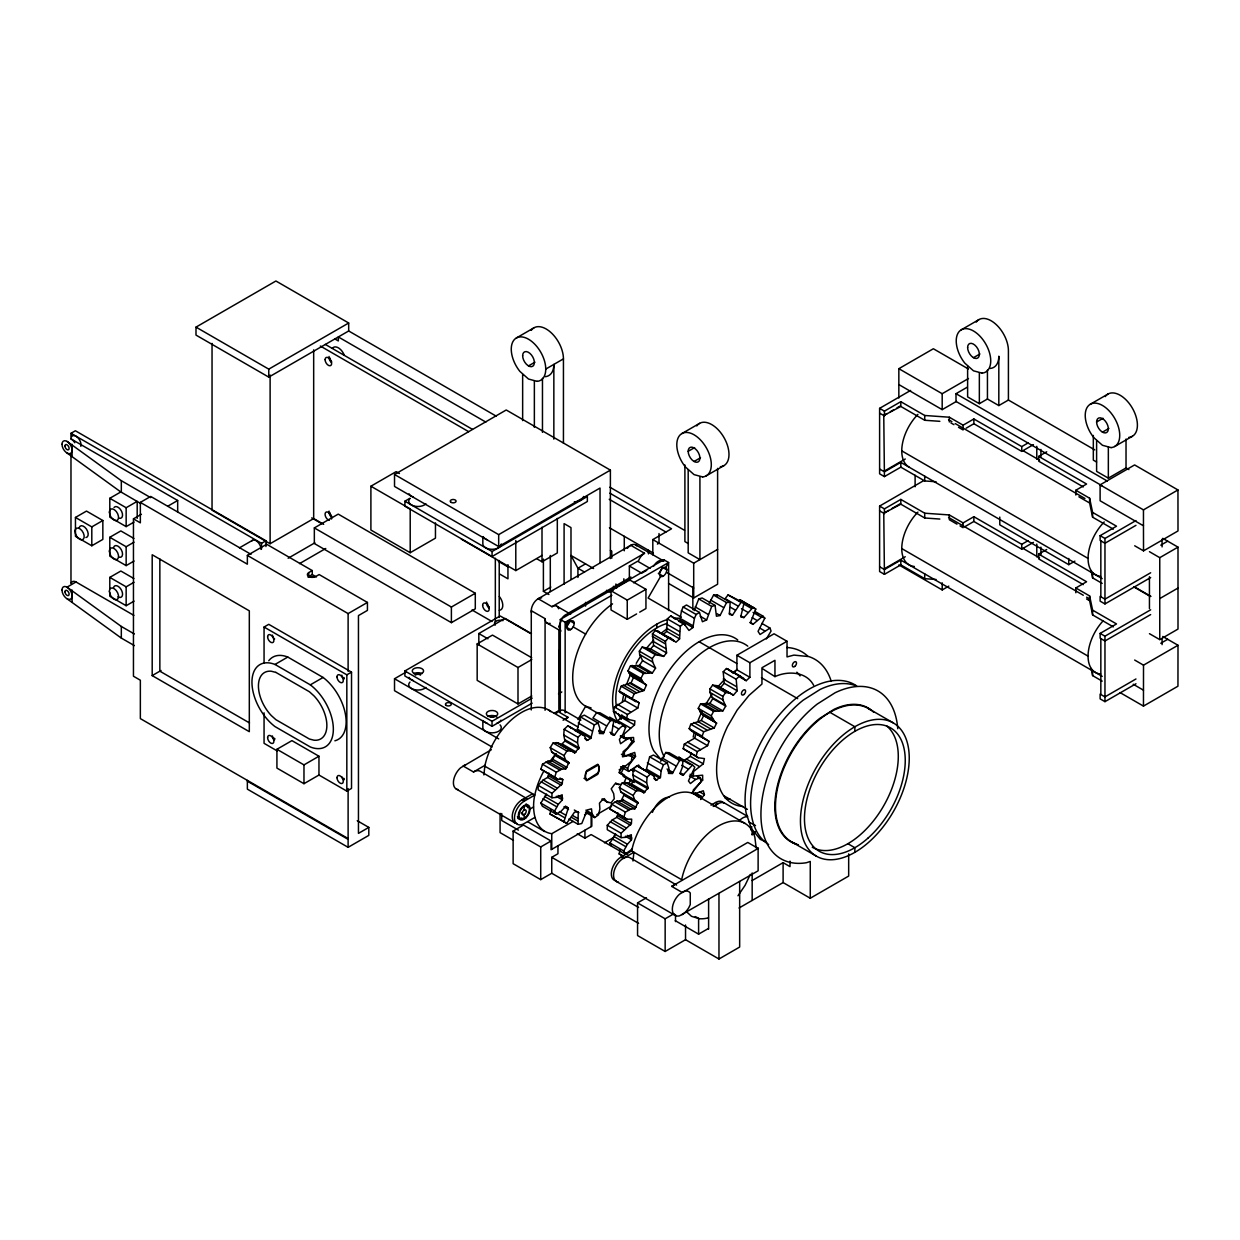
<?xml version="1.0" encoding="UTF-8"?>
<svg xmlns="http://www.w3.org/2000/svg" width="1240" height="1240" viewBox="0 0 1240 1240"><rect width="100%" height="100%" fill="white"/><g stroke="black" fill="none" stroke-linecap="round" stroke-linejoin="round"><path stroke-width="1.5" d="M717.604 468.379L717.604 584.226L693.702 597.959L693.702 563.192L717.604 549.398M936.076 579.483L924.715 578.677L900.813 564.882L884.43 574.337L879.61 571.547L879.61 506.075L923.676 480.639M936.076 481.756L924.715 480.95L900.813 467.154L884.43 476.61L879.61 473.82L879.61 408.347L910.61 390.445M956.412 401.419L942.183 409.634L942.183 393.716L968.487 378.526M1120.123 692.633L1143.466 706.103L1143.513 665.167L1178 645.265L1162.733 636.461M1178 547.135L1178 629.068L1159.756 639.607L1159.756 557.675L1178 547.135L1162.733 538.331M1178 645.265L1177.954 686.201L1143.466 706.103M898.845 398.025L898.845 368.683L933.363 348.75L968.378 368.962M915.105 486.762L915.12 475.246M598.13 723.091L594.317 724.889L590.814 738.389L577.019 730.422L580.521 716.921L584.335 715.139L598.13 723.091L599.773 728.113L599.354 733.507L603.26 733.568L606.732 725.989L592.937 718.022L596.704 712.582L600.036 712.83L613.831 720.796L611.537 734.312L614.56 734.87L618.807 728.981L623.379 725.09L625.689 727.307L622.976 734.297L619.38 739.474L620.543 743.752L626.464 739.552L631.082 737.909L631.935 741.737L627.548 747.952L623.178 751.626L622.495 756.834L628.184 755.579L632.059 756.431L631.331 761.205L626.029 765.576L621.628 767.142L619.225 772.846L623.705 774.798L626.154 778.023L623.952 782.921M660.703 761.267L665.818 752.494L669.166 752.726L682.961 760.693L682.357 767.265L680.156 773.047L682.899 775.264L692.494 765.003L694.803 767.204L688.448 780.968L690.417 783.556L695.578 779.464L700.197 777.821L701.05 781.65L691.688 793.275M620.589 784.393L614.978 783.851L611.212 788.857L613.692 793.693L614.265 798.746L610.979 802.916L606.593 801.753L604.298 798.638L602.966 799.18L599.462 803.163L599.896 808.883L598.517 814.866L594.704 817.579L592.023 813.688L591.495 808.852L587.264 809.952L581.777 823.515L578.119 824.305L578.181 811.797L574.538 812.154L566.696 823.298L550.033 814.045L550.839 809.782M666.206 636.647L662.966 634.787L666.639 631.393L667.322 618.9L670.778 615.893L683.751 623.379L688.99 630.462L692.896 627.533L694.447 618.311L696.152 614.482L699.468 612.467L702.413 621.736L706.614 619.954L711.729 606.422L715.077 605.461L716.441 616.234L720.068 615.49L726.532 602.578L730.174 602.284L729.384 614.404L732.53 615.102L741.024 602.408L744.031 603.074L740.714 616.915L743.861 617.613L753.037 607.352L755.78 609.057L750.619 622.263L752.99 624.34L762.848 616.048L764.817 618.171L758.043 631.361L760.058 634.508L769.978 628.091L771.063 631.082L766.304 638.957M640.63 768.149L638.631 765.003L628.696 771.419L627.611 768.428L629.316 764.584L635.531 756.4L634.694 752.432L624.65 756.121L624.247 752.261L633.811 741.737L633.547 737.475L623.798 738.079L624.216 733.941L634.508 724.951L634.927 720.921L626.448 719.029L627.456 714.504L637.81 708.04L639.096 702.786L632.168 698.725L634.136 693.718L644.01 690.494L646.443 685.038L643.219 682.418L640.956 678.389L643.389 673.506L652.38 672.964L655.572 668.128L642.615 660.641L639.669 654.581L639.36 651.171L642.196 647.048L650.675 648.923L653.589 645.436L652.442 633.919L655.449 630.354L670.98 638.399L675.939 642.274L679.597 638.879L680.295 626.386L683.751 623.379M642.196 647.048L655.154 654.534L663.648 656.409L666.562 652.938L665.415 641.406L668.422 637.841L670.98 638.399M701.313 798.668L704.429 794.654L703.282 790.764L693.594 794.266L693.315 789.973L702.646 780.115L702.646 775.186L693.315 776.116L693.594 771.482L703.282 763.825L704.429 758.586L698.197 757.749L683.193 748.681L684.31 744.124L694.617 738.172L696.136 733.909L689.177 728.655L690.757 724.253L701.251 720.471L714.225 727.957L716.611 723.121L701.747 714.085L698.26 708.35L700.6 703.886L709.9 703.406L722.858 710.892L725.741 706.118L722.904 699.871L722.904 696.415L725.586 692.602L730.174 693.191L733.413 695.175L737.18 690.773L736.188 679.272L739.412 676.017L746.232 680.698L749.89 677.304L749.89 662.734L787.028 641.282L787.028 656.906L793.91 655.107L808.697 656.564A92.814 53.584 -60 0 1 831.157 681.054M563.828 821.996L568.323 808.062L565.765 806.341L560.883 811.425L556.187 814.199L554.606 811.053L558.294 804.341L562.371 799.846L562.185 794.778L556.264 797.444L551.955 797.754L551.955 793.321L562.278 783.696L562.572 779.232L557.892 779.34L554.714 777.154L556.279 772.21L561.689 769.172L565.796 768.893L568.85 762.631L555.055 754.664L551.692 751.936L550.219 747.643L553.071 743.024L557.985 742.822L560.991 744.946L564.96 740.978L563.72 734.964L564.169 729.306L567.812 725.803L584.056 735.057L586.597 740.497L590.814 738.389M560.991 744.946L574.787 752.913L578.987 747.829L577.514 742.931L577.964 737.273L581.607 733.77L584.056 735.057M632.447 848.796L625.301 854.096L623.72 850.966L627.409 844.238L631.501 839.759L631.3 834.691L625.379 837.357L621.07 837.651L621.07 833.234L631.393 823.608L631.687 819.144L627.006 819.237L623.829 817.067L625.394 812.107L630.819 809.069L634.911 808.805L637.964 802.543L624.169 794.577L620.806 791.849L619.333 787.539L622.186 782.936L627.099 782.735L630.106 784.843L634.074 780.89L632.834 774.876L633.284 769.203L636.926 765.716L653.17 774.969L655.712 780.409L660.486 777.17L661.137 770.861L663.431 764.786L667.244 763.003L668.903 768.025L668.468 773.419L672.375 773.481L679.613 760.446L682.961 760.693M630.106 784.843L643.901 792.81L648.117 787.726L646.629 782.843L647.079 777.17L650.721 773.683L653.17 774.969M659.928 778.286L646.133 770.319L649.636 756.818L653.449 755.036L667.244 763.003M615.396 722.517L621.534 717.464L621.814 714.767M483.894 774.938L484.84 766.057A53.599 30.953 -60 0 1 513.577 717.991A53.599 30.953 -60 0 1 550.917 711.698M573.082 821.407L551.754 833.714C534.068 831.017 531.542 809.24 534.827 794.918A53.599 30.953 -60 0 1 543.787 771.14M547.088 623.115L560.883 631.082L558.868 626.619L562.309 617.721A9.75 5.627 -60 0 1 569.207 613.738L570.632 614.188L556.837 606.221M616.156 880.803A13.702 7.921 -60 0 1 611.646 870.821A13.702 7.921 -60 0 1 621.007 857.119L631.671 850.826A53.599 30.953 -60 0 1 661.385 801.97A53.599 30.953 -60 0 1 698.957 797.584M632.974 860.994L633.904 852.268L623.24 858.421L621.007 857.119M700.693 799.505L701.173 796.328L695.036 792.794M699.468 612.467L686.495 604.981L683.178 606.995L681.473 610.824L679.923 620.046L692.896 627.533M623.751 856.592L619.148 853.941L619.954 849.679M551.955 797.754L538.16 789.787L538.16 785.354L543.151 780.022L547.63 777.433L548.995 773.156M621.07 837.651L607.275 829.699L607.275 825.266L612.265 819.935L616.745 817.346L618.109 813.053M683.519 761.174L690.308 756.338L691.083 752.851M626.448 719.029L613.475 711.543L614.482 707.017L624.836 700.554L626.138 695.299L619.194 691.238L621.163 686.232L631.036 683.007L644.01 690.494M698.197 757.749L696.167 756.168L697.268 751.611L707.591 745.659L709.11 741.396L690.261 730.081M694.168 610.622L698.771 598.92L702.119 597.975L715.077 605.461M750.867 829.994L751.843 826.739M557.892 779.34L540.919 769.188L542.485 764.243L547.894 761.205L552.001 760.942L565.796 768.893M627.006 819.237L610.034 809.1L611.599 804.155L617.024 801.102L621.116 800.838L634.911 808.805M703.22 737.568L702.15 736.142L703.731 731.74L714.225 727.957M631.036 683.007L633.47 677.552L630.261 674.932L627.982 670.902L630.432 666.019L639.406 665.477L652.38 672.964M623.736 767.452L620.899 773.837L633.857 781.324M628.634 784.284L630.788 779.449M709.234 603.245L713.558 595.091L717.201 594.797L730.174 602.284M750.355 874.37L745.07 885.345L737.986 895.76M556.187 814.199L542.392 806.232L540.811 803.101L546.546 794.127M611.506 846.13L609.925 842.999L615.66 834.04M552.001 760.942L555.055 754.664M621.116 800.838L624.169 794.577M701.251 720.471L703.638 715.635L701.747 714.085M714.705 721.572L711.218 715.837L713.574 711.373L722.858 710.892M755.548 831.652L754.556 833.451L751.967 834.349M577.964 719.541L585.636 706.257A62.481 36.069 -60 0 1 575.283 658.967A62.481 36.069 -60 0 1 612.544 603.865M660.579 576.461L648.117 598.037L681.365 617.226M665.74 567.501A5.177 2.991 -60 0 0 659.634 572.927A5.177 2.991 -60 0 0 664.113 575.5A5.177 2.991 -60 0 0 665.74 567.501L668.608 562.542L663.788 559.751L560.31 619.489L560.31 711.977M709.9 703.406L712.768 698.632L709.931 692.385L709.931 688.929L712.613 685.115L717.216 685.705L730.174 693.191M568.85 762.631L565.486 759.903L564.014 755.594L566.866 750.99L571.779 750.789L574.787 752.913M637.964 802.543L634.616 799.816L633.129 795.507L635.981 790.888L640.894 790.702L643.901 792.81M639.406 665.477L642.615 660.641M653.449 566.37L654.875 564.278A9.75 5.627 -60 0 1 661.773 560.294L663.788 561.271L663.788 559.751M655.572 668.128L652.643 662.067L652.318 658.657L655.154 654.534M606.732 725.989L610.499 720.548L613.831 720.796M744.031 603.074L728.05 594.921L725.136 598.641L738.11 606.128M717.216 685.705L720.44 687.689L724.207 683.287L723.214 671.786L726.454 668.531L740.776 676.389M787.028 641.282L774.054 633.795L736.917 655.247L736.917 669.817L733.259 673.196L727.803 668.903M738.653 601.043L740.063 599.865L753.037 607.352M732.98 672.591L737.304 669.429M739.97 819.888L742.481 818.059A13.702 7.921 -60 0 1 747.317 816.757M749.193 822.182L755.517 825.577M348.688 330.971L268.77 377.115L195.998 335.094L195.998 327.128L275.916 281L348.688 323.005L348.688 330.971L496.171 416.129M70.975 439.068L70.975 433.303L75.377 430.761L265.933 540.779L265.933 546.53M195.998 327.128L268.77 369.148L348.688 323.005M75.454 517.452L86.49 511.082L102.843 520.521L102.843 539.4L91.806 545.771L75.454 536.331L75.454 517.452L91.806 526.892L102.843 520.521M134.029 522.071L126.154 526.613L109.802 517.173L109.802 498.294L120.838 491.924L140.88 503.611M109.802 498.294L126.154 507.733L137.191 501.363L137.191 518.351M348.115 838.55L140.352 718.611L140.352 680.218L133.455 676.234L133.455 518.847L140.352 522.831L140.352 502.401L150.707 496.434L251.022 554.342M133.455 518.847L141.391 514.275M134.029 561.054L126.154 565.611L109.802 556.171L109.802 537.292L120.838 530.921L133.92 538.47M167.911 506.121L177.677 500.495L177.677 512.011M109.802 537.292L126.154 546.732L134.029 542.175M133.874 615.381L75.996 581.979L67.038 587.156L121.319 626.464L134.354 633.981M516.305 338.009L533.99 327.794M109.802 588.721L109.802 577.39L120.838 571.02L133.92 578.568M109.802 577.39L126.154 586.83L134.029 582.273M528.504 365.893L534.936 362.188M109.802 592.488L109.802 596.269L126.154 605.709L134.029 601.152M545.755 369.086L563.441 358.872A24.382 14.074 60 0 0 550.653 332.258A24.382 14.074 60 0 0 531.247 330.336M239.475 547.817L252.479 540.314M70.975 433.303L261.516 543.322L265.933 540.779M140.352 502.401L247.365 564.185L247.365 555.412L266.678 544.267L312.248 570.571L312.248 574.554L316.386 576.941M212.04 343.387L212.04 510.183L270.119 543.725L313.673 518.568L323.671 524.35M435.457 522.908L435.457 538.144L410.207 552.714L370.899 530.023L370.899 486.219L396.149 471.634L399.42 473.525M600.036 562.681L600.036 488.049L498.682 546.561L394.522 486.436L394.522 474.486L506.23 409.99L610.39 470.131L610.39 558.589M314.34 527.914L338.241 514.12L475.292 593.247L475.292 608.856L451.391 622.65L314.34 543.523L314.34 527.914L451.391 607.042L475.292 593.247M288.145 558.248L314.851 542.826M404.907 501.193L492.063 551.505L587.357 496.481L587.357 501.503L492.063 556.528L404.907 506.199L404.907 501.193L409.913 498.294M299.553 563.611L325.748 548.483M308.016 577.127A4.883 2.821 0 0 1 308.791 576.554L308.791 572.57L312.248 570.571M308.791 572.57A4.883 2.821 0 0 0 308.791 576.554L312.248 574.554M152.195 675.599L249.317 731.678L249.317 610.839L152.195 554.761L152.195 675.599L161.06 670.484M264.058 663.261L264.058 627.037L268.755 624.325L351.524 672.126L351.524 788.408L346.828 791.12L318.959 775.031L303.971 783.696L276.923 768.087L276.923 749.286L291.927 740.621L318.959 756.23L318.959 775.031M247.365 555.412L348.115 613.583L367.428 602.439L367.428 610.406L358.453 615.582L358.453 833.373L368.807 827.405L368.807 835.373L348.115 847.323L247.365 789.152L247.365 780.394M394.522 474.486L498.682 534.626L610.39 470.131M274.986 664.454L310.31 684.852A38.502 22.227 60 0 1 333.343 729.213A38.502 22.227 60 0 1 310.31 746.976L274.986 726.578A38.502 22.227 60 0 1 251.953 682.217A38.502 22.227 60 0 1 274.986 664.454L287.788 657.061L323.097 677.458A38.502 22.227 60 0 1 345.387 714.038A38.502 22.227 60 0 1 334.878 740.792M681.861 433.582L699.546 423.382M688.185 451.314A8.293 4.79 60 0 1 696.989 450.539A8.293 4.79 60 0 1 696.989 462.257A8.293 4.79 60 0 1 688.185 451.314L694.617 447.609M694.059 461.482L700.492 457.762M310.31 684.852L323.097 677.458M461.296 539.121L515.793 570.586L542.004 555.442M537.091 558.946L542.004 561.782L557.318 552.947L557.318 518.413M264.058 627.037L346.828 674.824L351.524 672.126M706.242 475.819L723.928 465.62M961.295 329.794L978.98 319.579M585.513 563.875L577.933 568.245L577.933 577.437M532.162 703.142L492.032 726.314L404.875 676.001L404.875 670.98L500.17 615.955L530.332 633.376M543.399 559.085L543.399 591.325L550.793 587.062M492.063 747.007L394.522 690.696L394.522 678.745L405.666 672.312M478.826 644.831L478.826 633.547L505.036 618.404L531.448 633.656M652.814 554.854L652.814 539.586L671.538 528.783L609.832 493.164M531.789 695.996L517.995 703.948L477.168 680.372L477.168 643.932L492.482 635.097L531.681 657.727M973.477 357.678L979.91 353.974M879.61 408.347L884.43 411.137L900.813 401.683L924.715 415.478L949.313 417.214L963.108 425.18L973.865 418.965L1021.745 446.601L1028.13 442.913M657.402 544.096L659.014 543.167L659.014 533.557M551.971 606.701L644.537 553.257L630.741 545.29L538.175 598.734L551.971 606.701A9.75 5.627 -60 0 1 558.636 608.763M887.08 413.602L883.763 415.509L879.61 413.137M890.382 411.68L893.699 409.774M897.001 407.867L900.318 405.961M884.43 476.61L883.763 415.509L900.813 406.457L924.715 420.267L939.858 421.321M629.362 580.599L629.362 565.998L637.639 561.224L650.054 568.385M276.923 749.286L303.971 764.894L318.959 756.23M568.912 612.839L630.928 577.034M636.601 613.939L627.254 619.333L611.041 609.971L611.041 590.751L629.734 579.964L645.947 589.326L645.947 608.546L639.716 612.142M646.738 570.307L641.778 573.175L629.362 565.998M613.149 590.178L609.708 592.162L606.484 590.302M1102.267 485.894L956.009 401.45L956.009 393.685L967.169 387.252M611.863 595.293L565.146 622.279L565.146 712.845M633.562 582.769L668.608 562.542L668.608 610.545M558.868 626.619L560.31 625.782M567.827 621.442L569.423 620.527L574.244 623.317M611.041 590.751L627.254 600.114L645.947 589.326M477.168 643.932L517.995 667.507L531.789 659.556M967.619 366.094L967.619 396.909L979.352 403.682L987.443 399.001L998.82 405.573L1008.415 400.039L1094.765 449.887M905.277 459.002L883.763 471.417L879.61 469.046M884.43 471.836L900.813 462.381L1102.174 578.63M966.177 428.188L973.865 423.739L1021.745 451.391L1033.432 444.633M404.875 670.98L492.032 721.293L532.162 698.136M558.481 693.904L561.829 691.966M879.61 506.075L884.43 508.865L900.813 499.41L924.715 513.205L949.313 514.941L963.108 522.908L973.865 516.692L1021.745 544.329L1028.13 540.64M888.739 510.368L883.763 513.236L879.61 510.864M892.041 508.462L900.318 503.688M884.43 574.337L883.763 513.236L900.813 504.184L924.715 517.995L939.858 519.048M491.35 749.704L460.582 767.793A13.702 7.921 -60 0 0 453.483 781.231A13.702 7.921 -60 0 0 458.257 789.632M554.389 713.294L557.706 711.388L568.06 717.356A13.702 7.921 -60 0 0 565.548 719.185M1090.285 404.256L1107.971 394.056M465.604 764.894A13.702 7.921 -60 0 0 463.094 765.964L473.479 771.962L485.104 765.25M563.084 720.223L568.06 717.356M1096.61 422.003A8.293 4.79 60 0 1 1105.413 421.213A8.293 4.79 60 0 1 1105.413 432.93A8.293 4.79 60 0 1 1096.61 422.003L1103.042 418.283M1083.28 486.917L1038.702 461.187L1038.702 456.397L1046.699 451.794M1102.468 432.156L1108.901 428.436M905.277 556.729L883.763 569.144L879.61 566.773M884.43 569.563L900.813 560.108L1102.174 676.358M964.643 526.798L973.865 521.466L1021.745 549.119L1033.432 542.361M1114.667 446.509L1132.352 436.294M532.58 793.771L521.916 799.924L524.163 801.211L534.812 795.057L484.825 766.196M1075.824 495.024L1075.824 490.25L1086.581 484.034L1038.702 456.397M530.054 808.991L533.541 806.992M1096.61 440.557L1096.61 471.386L1108.343 478.144L1126.029 467.945L1126.029 439.053M586.908 780.038L598.005 772.876A9.455 5.456 -60 0 0 598.005 765.158L586.412 771.838A9.455 5.456 -60 0 0 586.412 779.572L583.978 778.332M1143.528 550.855L1143.466 525.807L1100.112 500.774L1100.112 484.856L1134.6 464.938L1177.954 489.955L1178 530.952L1143.528 550.855L1134.693 545.786M762.615 668.779L774.954 676.621C787.741 670.685 806.357 671.429 813.626 685.255M534.812 817.439L524.163 823.593A13.702 7.921 -60 0 1 514.461 817.997A13.702 7.921 -60 0 1 524.163 801.211M638.585 923.382L551.754 873.255L540.718 879.625L513.128 863.691L513.128 831.048L523.466 825.065L551.056 840.999L551.056 849.757L591.821 826.227L591.821 817.455M619.132 769.839L622.464 767.917M898.876 564.913L942.214 589.93L948.786 586.132M584.567 814.773L587.853 812.882M1083.28 584.644L1038.702 558.914L1038.702 554.125L1046.699 549.521M513.128 831.048L540.718 846.966L551.056 840.999M596.765 814.602L611.599 806.047M619.83 801.288L623.131 799.397M1100.112 484.856L1143.466 509.873L1177.954 489.955M1150.658 572.771L1104.964 599.153L1100.128 596.363L1100.128 601.152L1104.964 603.927L1104.964 543.244L1100.128 540.454L1100.128 535.664L1116.512 526.21L1092.611 512.414L1089.619 498.217L1075.824 490.25M551.754 873.255L551.754 857.321L557.954 853.74L557.954 845.773M577.267 833.745L584.923 838.163L591.139 834.582L625.301 854.096M1100.128 535.664L1104.964 538.454L1135.964 520.552M1135.964 525.341L1104.964 543.244L1104.964 538.454M999.781 517.08L999.781 524.846L1068.756 564.665L1074.894 561.131M604.454 842.828L614.436 837.062M1075.824 592.767L1075.824 587.977L1086.581 581.761L1038.702 554.125M1160.795 545.15L1167.693 541.167M711 805.163L715.573 802.528A13.702 7.921 -60 0 1 723.974 803.272M713.248 806.465L717.821 803.815L715.573 802.528M1104.964 603.927L1150.658 577.546M1159.71 598.61L1177.954 588.086M1135.964 678.978L1104.964 696.88L1100.128 694.09L1100.128 698.88L1104.964 701.654L1104.964 640.971L1100.128 638.182L1100.128 633.408L1116.512 623.937L1092.611 610.142L1089.619 595.944L1075.824 587.977M739.66 881.47L739.66 947.05L718.968 959.001L685.534 939.703L665.152 951.468L637.562 935.549L637.562 902.89L646.428 897.76M682.031 914.732A13.702 7.921 -60 0 0 688.882 907.51L690.261 904.611L690.261 892.971L688.882 891.684A13.702 7.921 -60 0 0 682.031 892.351L671.677 886.383L747.782 842.441L758.12 848.423L758.12 870.805L679.551 915.833A13.702 7.921 -60 0 1 672.328 909.137A13.702 7.921 -60 0 1 679.52 894.179L758.12 848.423M1100.128 633.408L1104.964 636.182L1150.658 609.801M1150.658 614.591L1104.964 640.971L1104.964 636.182M637.562 902.89L665.152 918.809L674.018 913.694M1160.78 643.265L1167.693 639.282M752.168 880.524L783.107 862.652L790.004 866.636L790.004 861.134M739.04 908.005L783.107 882.57L810.263 898.24L848.672 876.06L848.672 853.88M675.273 920.669L698.601 934.154L708.458 928.466M1104.964 701.654L1135.964 683.767M701.173 796.328L694.23 793.709M613.475 711.543L616.234 712.148M591.124 707.947L585.636 706.257L610.499 720.548M550.033 814.045L566.696 823.298M619.148 853.941L622.015 855.228M766.521 842.27L760.306 839.356L751.239 828.351L746.108 812.898A90.722 52.374 -60 0 1 780.843 713.139A90.722 52.374 -60 0 1 856.763 686.014M1149.449 633.687L1159.756 639.607M1096.579 462.009L1093.323 460.133L1093.323 435.442M956.009 393.685L1107.258 481.012M898.845 368.683L942.183 393.716M1022.907 450.616L1039.554 460.211M898.876 384.586L942.183 409.634M948.554 419.725L951.886 421.646M955.203 423.568L1084.954 498.48M950.848 422.871L953.916 424.654M958.505 427.304L963.108 429.954L963.108 425.18M1078.878 496.806L1089.619 502.99L1092.611 517.189L1113.334 529.154M901.744 450.849L1088.069 558.418M1134.305 586.784L1150.86 596.332M1133.965 586.985L1150.503 596.533M1091.107 570.788L1092.611 577.886L1102.174 583.404M1022.923 548.343L1039.554 557.938M948.554 517.452L1083.295 595.246M1086.628 597.168L1089.945 599.091M956.97 524.148L949.313 519.715L949.313 514.941M960.039 525.915L963.108 527.682L963.108 522.908M1086.55 598.951L1089.619 600.718L1092.611 614.916L1113.334 626.882M901.759 548.576L1088.069 656.146M1133.205 684.247L1143.466 690.184M1091.123 668.515L1092.611 675.614L1102.174 681.132M609.863 487.196L684.542 530.317M485.832 422.096L338.334 336.954L338.334 340.938L334.893 338.938M688.154 543.476L684.899 541.601L684.899 464.969M609.228 499.286L665.911 532.022M325.314 344.41L472.471 429.365M320.339 346.038L468.674 431.675M652.814 539.586L693.702 563.192M755.78 609.057L740.063 599.865M728.05 594.921L741.024 602.408M743.519 603.849L751.626 608.53M754.742 611.366L762.848 616.048M609.429 527.76L653.371 553.118M755.082 612.56L758.337 614.436M761.577 616.311L764.817 618.171M753.052 612.389L761.159 617.071M635.624 544.81L663.214 560.744M741.489 608.654L747.968 612.389M713.558 595.091L726.532 602.578M752.2 617.675L757.067 620.481M761.871 623.41L769.978 628.091M666.81 569.857L661.99 567.083A5.177 2.991 -60 0 1 659.277 572.725M730.515 607.321L735.367 610.126M666.903 572.539L693.702 588.024M740.621 615.738L743.861 617.613M749.75 622.464L752.99 624.34M759.732 628.044L764.6 630.85M710.644 600.067L723.618 607.554M729.29 613.226L732.53 615.102M658.332 573.407L663.152 576.197M698.771 598.92L711.729 606.422M668.577 583.451L693.702 597.959M610.39 550.359L611.769 551.149L611.769 558.232M716.829 613.614L720.068 615.49M695.206 606.918L708.179 614.404M868.341 708.505L893.312 722.92A76.927 44.407 -60 0 1 868.93 842.068A76.927 44.407 -60 0 1 802.311 803.613A76.927 44.407 -60 0 1 893.312 722.92M700.12 616.218L706.614 619.954M683.178 606.995L696.152 614.482M681.473 610.824L694.447 618.311M680.202 618.404L693.16 625.89M593.588 568.525L570.989 555.474L577.933 568.245L584.552 572.074M675.335 619.24L670.778 615.893M678.575 621.116L685.069 624.867M736.917 655.247L749.89 662.734M613.382 586.334L616.606 588.179M829.885 712.318L854.856 726.733L854.856 731.352M667.322 618.9L680.295 626.386M699.345 641.87L736.793 663.493M761.407 677.707L797.677 698.647M666.531 624.107L679.505 631.594M666.376 628.107L679.35 635.593M736.917 669.817L749.89 677.304M666.639 631.393L679.597 638.879M730.67 670.793L743.628 678.28M726.454 668.531L739.412 676.017M739.753 676.947L746.232 680.698M662.207 633.872L673.553 640.413M655.449 630.354L668.422 637.841M669.445 638.523L674.312 641.328M723.214 671.786L736.188 679.272M652.442 633.919L665.415 641.406M652.318 636.368L665.291 643.87M723.214 679.009L736.188 686.495M653 641.25L665.973 648.737M724.207 683.287L737.18 690.773M653.589 645.436L666.562 652.938M720.44 687.689L733.413 695.175M370.899 486.219L410.207 508.911L410.207 552.714M650.675 648.923L663.648 656.409M498.325 561.317L508.307 567.083M712.613 685.115L725.586 692.602M644.939 647.652L657.913 655.139M543.399 591.325L548.917 594.503M709.931 688.929L722.904 696.415M639.36 651.171L652.318 658.657M709.931 692.385L722.904 699.871M639.669 654.581L652.643 662.067M499.627 574.011L507.95 578.817L507.95 564.665M712.256 697.515L725.23 705.002M712.768 698.632L725.741 706.118M705.994 703.204L718.968 710.691M560.31 619.489L567.997 623.921M573.175 626.913L585.636 634.105M635.934 665.028L648.908 672.514M702.786 703.607L715.759 711.093M700.6 703.886L713.574 711.373M570.586 629.641L565.765 626.851A5.177 2.991 -60 0 0 569.423 620.527M632.09 665.384L645.048 672.87M630.432 666.019L643.389 673.506M550.173 623.394A9.75 5.627 -60 0 1 545.073 618.652L531.278 610.685L531.278 709.947M698.26 708.35L711.218 715.837M699.949 711.807L712.923 719.293M627.982 670.902L640.956 678.389M703.638 715.635L716.611 723.121M628.757 672.669L641.731 680.156M630.261 674.932L643.219 682.418M632.354 676.87L646.443 685.038M697.717 721.432L710.691 728.918M629.579 683.101L642.537 690.587M693.857 722.471L706.831 729.957M626.278 683.845L639.251 691.331M623.224 685.1L636.197 692.587M690.757 724.253L703.731 731.74M621.163 686.232L634.136 693.718M689.177 728.655L702.15 736.142M693.423 732.127L706.382 739.629M696.136 733.909L709.11 741.396M619.194 691.238L632.168 698.725M627.75 696.229L631.005 698.105M634.245 699.98L639.096 702.786M620.062 692.416L635.888 701.747M694.617 738.172L707.591 745.659M472.006 609.987L492.001 621.519M311.736 517.886L321.656 523.621M624.836 700.554L637.81 708.04M687.642 742.202L700.615 749.689M617.52 704.351L630.478 711.837M684.31 744.124L697.268 751.611M614.482 707.017L627.456 714.504M683.193 748.681L696.167 756.168M847.881 843.696L854.856 847.726L854.856 852.345M622.712 715.899L629.192 719.634M478.826 633.547L487.925 638.802M690.308 756.338L703.282 763.825M621.534 717.464L634.508 724.951M686.247 758.942L699.205 766.429M617.659 720.657L630.618 728.144M609.584 717.123L623.379 725.09M692.494 765.003L678.699 757.036L681.008 759.252M611.894 719.339L619.55 723.773M622.62 725.539L625.689 727.307M682.543 760.136L690.2 764.553M665.818 752.494L679.613 760.446M612.668 725.431L618.807 728.981M681.783 765.343L687.921 768.878M697.144 776.054L700.197 777.821M697.779 777.31L702.646 780.115M662.052 757.919L675.846 765.886M630.571 739.861L633.811 741.737M690.076 774.24L693.315 776.116M621.488 735.832L626.355 738.637M620.341 736.018L626.464 739.552M689.456 775.914L695.578 779.464M724.315 796.034L747.394 809.363M620.558 736.204L623.798 738.079M609.956 732.22L614.56 734.87M680.605 773L683.674 774.783M610.731 733.6L613.784 735.367M679.846 773.496L682.899 775.264M580.521 716.921L594.317 724.889M649.636 756.818L663.431 764.786M599.447 730.004L604.05 732.654M667.027 769.017L673.165 772.567M564.557 710.706L580.894 720.13M747.689 816.432L724.671 803.148A13.702 7.921 -60 0 0 715.31 805.644M791.414 841.743L816.385 856.158M598.657 730.918L603.26 733.568M667.771 770.831L672.375 773.481M699.577 791.849L704.429 794.654M578.228 722.998L592.023 730.949M647.342 762.894L661.137 770.861M630.664 753.595L635.531 756.4M367.428 602.439L319.145 574.554L315.688 576.554A4.883 2.821 0 0 1 308.791 576.554M628.99 754.664L634.415 757.857M548.266 709.822L578.259 727.136M695.097 794.592L745.07 823.453M621.411 754.245L624.65 756.121M577.577 729.306L591.371 737.273M646.691 769.218L660.486 777.17M177.677 500.495L71.176 439.007A7.114 4.107 60 0 1 74.741 442.757M567.812 725.803L581.607 733.77M636.926 765.716L650.721 773.683M574.461 730.205L583.653 735.521M654.302 776.302L639.375 767.002M584.8 738.56L587.853 740.327M653.914 778.472L656.983 780.239M67.038 441.393L121.319 480.702L150.66 497.628M564.169 729.306L577.964 737.273M633.284 769.203L647.079 777.17M630.943 769.591L634.183 771.466M622.744 765.623L627.611 768.428M620.605 766.739L628.696 771.419M563.72 734.964L577.514 742.931M632.834 774.876L646.629 782.843M755.144 846.517L758.446 848.423M565.192 739.861L578.987 747.829M634.307 779.759L648.117 787.726M67.038 453.018L121.319 492.327L121.319 480.702M564.96 740.978L578.755 748.945M619.101 772.132L623.705 774.798M634.074 780.89L647.869 788.841M624.48 776.922L634.214 782.533M623.085 776.255L626.154 778.023M562.34 744.077L576.135 752.044M631.455 783.99L645.25 791.957M557.985 742.822L571.779 750.789M627.099 782.735L640.894 790.702M556.249 742.528L570.043 750.495M625.363 782.425L639.173 790.392M553.071 743.024L566.866 750.99M622.186 782.936L635.981 790.888M615.582 782.921L618.636 784.688M550.219 747.643L564.014 755.594M619.333 787.539L633.129 795.507M551.692 751.936L565.486 759.903M620.806 791.849L634.616 799.816M555.179 755.517L568.974 763.484M624.293 795.429L638.089 803.38M553.211 759.531L567.005 767.498M622.325 799.443L636.12 807.395M547.894 761.205L561.689 769.172M617.024 801.102L630.819 809.069M545.864 762.011L559.659 769.978M614.978 801.923L628.773 809.89M394.522 678.745L498.682 738.885M542.485 764.243L556.279 772.21M611.599 804.155L625.394 812.107M601.943 799.025L608.081 802.574M559.968 778.054L563.038 779.821M540.919 769.188L554.714 777.154M610.034 809.1L623.829 817.067M548.483 775.729L562.278 783.696M617.597 815.641L631.393 823.608M547.63 777.433L561.425 785.4M616.745 817.346L630.54 825.298M543.151 780.022L556.946 787.989M612.265 819.935L626.061 827.886M541.152 781.789L554.947 789.756M610.266 821.702L624.061 829.668M585.885 810.154L592.023 813.688M558.124 795.491L562.728 798.141M586.644 811.937L592.782 815.471M627.254 835.388L631.842 838.054M585.497 812.277L594.704 817.579M538.16 785.354L551.955 793.321M607.275 825.266L621.07 833.234M556.249 796.312L562.371 799.846M625.363 836.225L631.501 839.759M574.322 810.015L578.925 812.665M565.254 806.295L568.323 808.062M563.937 806.822L568.54 809.488M544.5 796.375L558.294 804.341M613.614 836.271L627.409 844.238M572.989 815.734L577.592 818.385M542.888 798.808L556.683 806.775M612.002 838.705L625.797 846.672M631.656 850.966L681.659 879.687A53.599 30.953 -60 0 1 718.27 826.104A53.599 30.953 -60 0 1 754.881 837.403L756.183 847.99M571.361 817.284L577.499 820.818M559.426 811.534L565.564 815.068M568.928 819.005L578.119 824.305M540.811 803.101L554.606 811.053M609.925 842.999L623.72 850.966M553.893 811.549L564.634 817.734M624.542 852.33L627.611 854.112M525.156 797.63L480.345 771.28A13.702 7.921 -60 0 0 473.479 771.962M676.575 885.066L630.106 857.739A13.702 7.921 -60 0 0 615.552 867.24A13.702 7.921 -60 0 0 618.404 882.105M521.048 813.006L524.163 814.788L524.163 819.206M695.268 916.577L699.329 918.716A53.599 30.953 -60 0 0 708.458 917.817M527.976 821.903L544.639 831.529M456.243 789.012L515.065 822.973M616.389 881.485L675.211 915.446M518.413 830.118L501.735 820.493L501.735 813.533M551.754 857.321L638.585 907.463M513.453 840.348L500.077 832.629L500.077 813.332M67.038 598.781L121.319 638.089L134.354 645.606M249.504 722.936L159.851 671.181L159.851 558.992M277.171 750.898L264.058 743.333L264.058 712.83M357.244 820.725L368.807 827.405M247.365 781.185L348.115 839.356M1126.029 467.945L1128.88 469.588M1149.449 551.692L1159.756 557.675M1134.678 660.052L1143.513 665.167M658.006 630.912L660.595 632.927M686.65 911.834L691.471 916.298L698.601 918.499L698.601 934.154M570.261 727.089L571.392 728.438M660.951 759.546L653.821 750.898A71.207 41.122 -60 0 1 672.049 666.655A71.207 41.122 -60 0 1 737.738 639.964M717.201 594.797L717.402 596.332M1143.466 509.873L1143.466 525.807M1162.082 539.183L1162.082 546.902M1162.082 638.848L1162.082 644.63M1149.434 576.755L1149.449 608.607M1108.343 447.33L1108.343 478.144M1100.841 540.841L1100.841 596.75M1100.841 638.569L1100.841 694.478M1092.611 512.414L1092.611 517.189M1092.611 573.113L1092.611 577.886M1092.611 610.142L1092.611 614.916M1092.611 670.84L1092.611 675.614M1089.619 498.217L1089.619 502.99M1089.619 595.944L1089.619 600.718M1068.756 558.465L1068.756 564.665M1040.918 449.438L1040.918 456.754M1040.918 547.165L1040.918 554.482M1036.78 446.354L1036.78 459.141M1036.78 544.081L1036.78 556.869M1021.745 446.601L1021.745 451.391M1021.745 544.329L1021.745 549.119M1008.415 400.039L1008.415 350.656A24.382 14.074 60 0 0 995.627 324.043A24.382 14.074 60 0 0 976.237 322.121M998.82 405.573L998.82 356.19A24.382 14.074 60 0 1 990.202 368.451M987.443 370.109L987.443 399.001M979.352 372.853L979.352 403.682M973.865 418.965L973.865 423.739M973.865 516.692L973.865 521.466M949.313 417.214L949.313 421.988M942.214 582.846L942.214 589.93M924.715 415.478L924.715 420.267M924.715 476.175L924.715 480.95M924.715 513.205L924.715 517.995M924.715 573.903L924.715 578.677M900.813 401.683L900.813 406.457M900.813 462.381L900.813 467.154M900.813 499.41L900.813 504.184M900.813 560.108L900.813 564.882M884.43 411.137L884.43 415.927M884.43 508.865L884.43 513.654M810.263 898.24L810.263 861.459L806.388 862.73A96.937 55.971 -60 0 1 761.159 807.86A96.937 55.971 -60 0 1 817.191 704.103L835.062 692.773A96.937 55.971 -60 0 1 897.76 728.732M783.107 862.652L783.107 882.57M774.954 676.621L774.954 660.316L761.949 667.74L761.949 684.046L748.96 695.454L737.18 710.024L727.554 726.5A73.299 42.315 -60 0 0 743.07 806.496M752.168 829.343L752.168 835.032M752.168 872.945L752.168 900.441M718.968 893.404L718.968 959.001M708.614 898.814L708.614 929.132M699.918 476.656L699.918 559.612L688.185 552.839L688.185 469.882M692.85 586.908L692.85 609.677M685.534 924.994L685.534 939.703M675.505 914.593L675.505 921.599M665.152 918.809L665.152 951.468M656.782 624.169L656.782 627.874M648.427 550.265L648.427 553.877M627.254 600.114L627.254 619.333M624.278 536.316L624.278 550.808M623.844 578.755L623.844 582.63M615.908 583.994L615.908 587.837M591.139 814.463L591.139 826.615M585.559 602.392L585.559 606.112M584.923 830.211L584.923 838.163M570.989 579.375L570.989 527.605L564.091 523.621L564.091 584.304M563.441 358.872L563.441 443.161M559.534 649.869L559.534 679.97M558.868 630.261L558.868 709.606M553.846 439.115L553.846 364.405A24.382 14.074 60 0 1 545.228 376.681M551.754 833.714L551.754 849.354M550.296 555.474L550.296 591.511M545.073 618.652L545.073 710.272M542.469 378.324L542.469 432.341M542.004 527.217L542.004 561.782M540.718 846.966L540.718 879.625M534.363 381.083L534.363 427.382M524.163 805.597L524.163 810.015M522.644 374.31L522.644 420.608M517.995 667.507L517.995 703.948M515.793 540.47L515.793 570.586M499.224 560.511L499.224 617.412M498.682 534.626L498.682 546.561M495.334 558.264L495.334 621.534M492.063 551.505L492.063 556.528M492.032 721.293L492.032 726.314M482.841 536.966L482.841 543.972A9.223 5.317 0 0 0 492.063 549.304A9.223 5.317 0 0 0 501.27 543.972M482.841 720.518L482.841 727.539A9.223 5.317 0 0 0 494.45 732.669A9.223 5.317 0 0 0 500.046 724.873M451.391 607.042L451.391 622.65M348.115 613.583L348.115 671.274M348.115 788.562L348.115 847.323M346.828 674.824L346.828 791.12M313.673 349.851L313.673 518.568M303.971 764.894L303.971 783.696M270.119 375.007L270.119 543.725M268.77 369.148L268.77 377.115M261.516 543.322L261.516 549.072M126.154 507.733L126.154 526.613M126.154 546.732L126.154 565.611M126.154 586.83L126.154 605.709M121.319 626.464L121.319 638.089M91.806 526.892L91.806 545.771M72.075 444.292L72.075 455.933M72.075 590.054L72.075 601.679M70.975 454.414L70.975 583.017M696.803 425.925A24.382 14.074 60 0 1 723.928 437.457A24.382 14.074 60 0 1 720.363 466.721M1105.227 396.599A24.382 14.074 60 0 1 1132.352 408.131A24.382 14.074 60 0 1 1128.788 437.394M909.121 467.139A35.603 20.553 -60 0 1 917.91 414.377M1100.655 576.321A35.603 20.553 -60 0 1 1088.147 556.078A35.603 20.553 -60 0 1 1104.22 521.947M914.345 566.479A35.603 20.553 -60 0 1 901.837 546.251A35.603 20.553 -60 0 1 917.91 512.105M1100.655 674.048A35.603 20.553 -60 0 1 1088.1 654.596A35.603 20.553 -60 0 1 1102.995 620.961M71.641 436.604A7.114 4.107 60 0 1 77.934 437.767A7.114 4.107 60 0 1 80.864 446.338M71.145 583.466A7.114 4.107 60 0 1 75.996 581.979M274.908 738.761A2.929 1.69 60 0 1 274.412 738.234M344.301 778.829A2.929 1.69 60 0 1 343.805 778.302M251.674 541.058A7.114 4.107 60 0 1 257.346 541.616A7.114 4.107 60 0 1 261.067 549.398M310.171 577.344A2.929 1.69 0 0 1 314.309 577.344M344.301 677.986A2.929 1.69 60 0 1 343.805 677.458M114.002 507.517A6.495 3.751 60 0 1 121.613 511.329A6.495 3.751 60 0 1 119.164 518.258M113.553 587.62A6.495 3.751 60 0 1 118.776 586.799A6.495 3.751 60 0 1 122.543 594.658A6.495 3.751 60 0 1 117.971 596.843M113.553 547.522A6.495 3.751 60 0 1 121.225 549.568A6.495 3.751 60 0 1 119.164 557.24M79.19 527.682A6.495 3.751 60 0 1 86.413 529.031A6.495 3.751 60 0 1 85.916 537.525M344.022 679.024A4.433 2.558 60 0 1 341.806 675.18M274.629 638.957A4.433 2.558 60 0 1 273.87 638.15M273.219 637.205A4.433 2.558 60 0 1 272.413 635.113M274.629 739.784A4.433 2.558 60 0 1 272.413 735.94M344.022 779.851A4.433 2.558 60 0 1 342.116 777.062M268.77 660.703A38.502 22.227 60 0 1 287.788 657.061M531.511 612.607A9.75 5.627 -60 0 1 533.975 602.811A9.75 5.627 -60 0 1 541.616 597.82M567.548 622.79A2.929 1.69 -60 0 1 567.222 623.472M566.788 624.107A2.929 1.69 -60 0 1 566.293 624.635M638.554 560.697A9.75 5.627 -60 0 1 644.537 553.257M627.285 548.359A9.75 5.627 -60 0 1 636.709 545.832M621.302 719.324A57.939 33.449 -60 0 1 618.279 713.589M616.435 706.707A57.939 33.449 -60 0 1 667.384 623.364M617.597 721.37A62.481 36.069 -60 0 1 622.325 663.152A62.481 36.069 -60 0 1 668.221 619.303M673.692 618.295A62.481 36.069 -60 0 1 678.869 618.249M768.63 844.502A90.722 52.374 -60 0 1 753.672 778.984A90.722 52.374 -60 0 1 803.241 700.135L819.981 689.533A90.722 52.374 -60 0 1 856.236 685.921M873.642 712.24A77.283 44.624 -60 0 0 833.931 709.419L819.671 718.456A77.283 44.624 -60 0 0 776.054 792.407A77.283 44.624 -60 0 0 798.374 844.719M517.064 823.593A13.702 7.921 -60 0 1 513.531 810.355A13.702 7.921 -60 0 1 526.768 798.622M693.207 737.134A70.897 40.936 -60 0 1 694.369 732.143M698.213 720.285A70.897 40.936 -60 0 1 701.856 711.884M706.18 703.7A70.897 40.936 -60 0 1 712.163 694.338M717.697 687.115A70.897 40.936 -60 0 1 724.904 679.257M526.427 805.504A7.362 4.247 -60 0 1 526.954 806.651M518.227 817.486A7.362 4.247 -60 0 1 517.406 816.726M671.677 886.383A13.702 7.921 -60 0 1 674.188 885.313M555.195 713.217A13.702 7.921 -60 0 1 566.107 712.132M553.753 712.83A9.75 5.627 -60 0 1 556.837 713.109M652.411 812.386A17.655 10.199 -60 0 1 669.461 797.274M526.086 803.892A8.339 4.821 -60 0 1 527.822 807.705M521.916 817.92A8.339 4.821 -60 0 1 517.746 818.338M549.366 762.259A53.599 30.953 -60 0 1 556.279 753.75M786.734 647.497A92.814 53.584 -60 0 1 807.783 656.193M796.84 672.204A73.299 42.315 -60 0 1 800.063 675.893M730.096 799.01A73.299 42.315 -60 0 1 725.183 798.219M886.476 725.818A71.254 41.137 -60 0 1 881.935 808.759A71.254 41.137 -60 0 1 812.262 847.23M795.971 843.804A76.927 44.407 -60 0 1 790.702 754.168A76.927 44.407 -60 0 1 871.1 710.35M664.221 756.757A70.897 40.936 -60 0 1 682.171 672.638A70.897 40.936 -60 0 1 747.767 646.164M622.341 702.243A70.897 40.936 -60 0 1 624.03 693.455M627.053 683.287A70.897 40.936 -60 0 1 630.385 674.886M636.26 663.338A70.897 40.936 -60 0 1 641.189 655.495M646.644 648.148A70.897 40.936 -60 0 1 653.759 640.135M661.556 632.974A70.897 40.936 -60 0 1 667.353 628.649M495.225 625.13A5.704 3.301 0 0 1 496.139 621.163A5.704 3.301 0 0 1 503.021 620.636M413.881 673.661A5.704 3.301 0 0 1 421.941 673.661M488.002 716.457A5.704 3.301 0 0 1 496.976 717.139M329.22 520.351A4.665 2.697 60 0 1 325.082 514.615A4.665 2.697 60 0 1 328.662 512.554A4.665 2.697 60 0 1 331.545 519.002M331.421 517.111A4.665 2.697 60 0 1 329.081 511.113M488.963 608.081A4.665 2.697 60 0 1 486.638 602.067M331.421 362.468A4.665 2.697 60 0 1 329.081 356.469M331.638 361.631A3.41 1.969 60 0 1 329.856 357.895M332.367 348.363A9.75 5.627 60 0 1 344.317 355.26M583.529 496.481A9.223 5.317 0 0 1 574.322 501.812M415.4 675.134A2.929 1.69 0 0 1 420.469 675.134M413.323 680.589A9.223 5.317 0 0 1 409.029 677.35M425.925 687.409A9.223 5.317 0 0 1 413.323 689.347A9.223 5.317 0 0 1 409.96 682.077M490.591 717.309A2.929 1.69 0 0 1 493.52 717.309M500.96 720.146A9.223 5.317 0 0 1 496.667 723.385M487.444 723.385A9.223 5.317 0 0 1 484.081 721.432M425.925 503.843A9.223 5.317 0 0 1 413.323 505.796A9.223 5.317 0 0 1 409.96 498.526M413.323 497.039A9.223 5.317 0 0 1 409.029 493.799M487.444 539.834A9.223 5.317 0 0 1 483.15 536.595M331.638 516.259A3.41 1.969 60 0 1 329.856 512.538M499.332 596.486A9.75 5.627 60 0 1 499.332 610.282M489.196 607.228A3.41 1.969 60 0 1 487.397 603.493M586.721 770.629L586.086 771.931A9.982 5.766 -60 0 0 586.086 780.084L586.721 780.673L597.696 774.333L598.316 773.032A9.982 5.766 -60 0 0 598.316 764.879L597.696 764.289L586.721 770.629M982.111 373.132L973.477 370.822L964.86 363.18A24.382 14.074 60 0 1 960.271 330.476A24.382 14.074 60 0 1 986.699 345.743A24.382 14.074 60 0 1 982.111 373.132M537.121 381.346L528.504 379.037L519.886 371.396A24.382 14.074 60 0 1 515.298 338.706A24.382 14.074 60 0 1 541.71 353.958A24.382 14.074 60 0 1 537.121 381.346M1111.102 447.609L1102.468 445.3L1093.851 437.643A24.382 14.074 60 0 1 1089.263 404.953A24.382 14.074 60 0 1 1115.69 420.205A24.382 14.074 60 0 1 1111.102 447.609M702.677 476.935L694.059 474.625L685.425 466.969A24.382 14.074 60 0 1 680.837 434.279A24.382 14.074 60 0 1 707.265 449.531A24.382 14.074 60 0 1 702.677 476.935M275.869 672.39L271.281 671.228A29.341 16.942 60 0 0 258.431 685.952A29.341 16.942 60 0 0 271.281 715.527L275.869 719.665L309.426 739.04L314.014 740.202A29.341 16.942 60 0 0 326.864 725.478A29.341 16.942 60 0 0 314.014 695.904L309.426 691.765L275.869 672.39M522.644 355.74A8.293 4.79 60 0 0 531.433 366.683A8.293 4.79 60 0 0 531.433 354.95A8.293 4.79 60 0 0 522.644 355.74M967.619 347.526A8.293 4.79 60 0 0 976.423 358.469A8.293 4.79 60 0 0 976.423 346.735A8.293 4.79 60 0 0 967.619 347.526M62 444.292A7.114 4.107 60 0 0 69.549 453.7A7.114 4.107 60 0 0 69.549 443.625A7.114 4.107 60 0 0 62 444.292M62 590.054A7.114 4.107 60 0 0 69.549 599.447A7.114 4.107 60 0 0 69.549 589.388A7.114 4.107 60 0 0 62 590.054M64.96 446.012A2.929 1.69 60 0 0 68.076 449.872A2.929 1.69 60 0 0 68.076 445.733A2.929 1.69 60 0 0 64.96 446.012M64.96 591.775A2.929 1.69 60 0 0 68.076 595.634A2.929 1.69 60 0 0 68.076 591.495A2.929 1.69 60 0 0 64.96 591.775M109.383 512.12A6.495 3.751 60 0 0 116.266 520.676A6.495 3.751 60 0 0 116.266 511.5A6.495 3.751 60 0 0 109.383 512.12M75.035 531.278A6.495 3.751 60 0 0 81.918 539.834A6.495 3.751 60 0 0 81.918 530.658A6.495 3.751 60 0 0 75.035 531.278M109.383 551.103A6.495 3.751 60 0 0 116.266 559.674A6.495 3.751 60 0 0 116.266 550.498A6.495 3.751 60 0 0 109.383 551.103M109.383 591.216A6.495 3.751 60 0 0 116.266 599.773A6.495 3.751 60 0 0 116.266 590.596A6.495 3.751 60 0 0 109.383 591.216M337.001 676.885A4.433 2.558 60 0 0 341.713 682.744A4.433 2.558 60 0 0 341.713 676.466A4.433 2.558 60 0 0 337.001 676.885M267.608 636.818A4.433 2.558 60 0 0 272.32 642.677A4.433 2.558 60 0 0 272.32 636.399A4.433 2.558 60 0 0 267.608 636.818M267.608 737.661A4.433 2.558 60 0 0 272.32 743.504A4.433 2.558 60 0 0 272.32 737.226A4.433 2.558 60 0 0 267.608 737.661M337.001 777.712A4.433 2.558 60 0 0 341.713 783.572A4.433 2.558 60 0 0 341.713 777.294A4.433 2.558 60 0 0 337.001 777.712M571.532 628.959A5.177 2.991 -60 0 0 573.175 620.946A5.177 2.991 -60 0 0 567.052 626.37A5.177 2.991 -60 0 0 571.532 628.959M525.683 818.105A8.339 4.821 -60 0 0 528.333 805.179A8.339 4.821 -60 0 0 518.46 813.936A8.339 4.821 -60 0 0 525.683 818.105M525.512 817.439A7.362 4.247 -60 0 0 527.837 806.031A7.362 4.247 -60 0 0 519.126 813.75A7.362 4.247 -60 0 0 525.512 817.439M524.691 814.401A2.929 1.69 -60 0 0 525.62 809.875A2.929 1.69 -60 0 0 522.164 812.944A2.929 1.69 -60 0 0 524.691 814.401M744.046 694.431A2.929 1.69 -60 0 0 744.976 689.889A2.929 1.69 -60 0 0 741.52 692.958A2.929 1.69 -60 0 0 744.046 694.431M794.964 666.298A2.929 1.69 -60 0 0 795.894 661.757A2.929 1.69 -60 0 0 792.422 664.826A2.929 1.69 -60 0 0 794.964 666.298M867.891 838.209A71.254 41.137 -60 0 0 890.475 727.818A71.254 41.137 -60 0 0 806.186 802.574A71.254 41.137 -60 0 0 867.891 838.209M488.002 716.1A5.704 3.301 0 0 0 497.55 714.628A5.704 3.301 0 0 0 490.56 710.582A5.704 3.301 0 0 0 488.002 716.1M415.059 673.832A5.704 3.301 0 0 0 423.615 670.98A5.704 3.301 0 0 0 415.059 668.128A5.704 3.301 0 0 0 415.059 673.832M325.082 359.647A4.665 2.697 60 0 0 330.01 365.785A4.665 2.697 60 0 0 330.01 359.197A4.665 2.697 60 0 0 325.082 359.647M482.624 605.244A4.665 2.697 60 0 0 487.568 611.382A4.665 2.697 60 0 0 487.568 604.794A4.665 2.697 60 0 0 482.624 605.244M451.081 502.355A2.929 1.69 0 0 0 455.979 501.611A2.929 1.69 0 0 0 452.399 499.534A2.929 1.69 0 0 0 451.081 502.355M446.292 705.452A2.929 1.69 0 0 0 451.189 704.692A2.929 1.69 0 0 0 447.609 702.63A2.929 1.69 0 0 0 446.292 705.452"/></g></svg>
